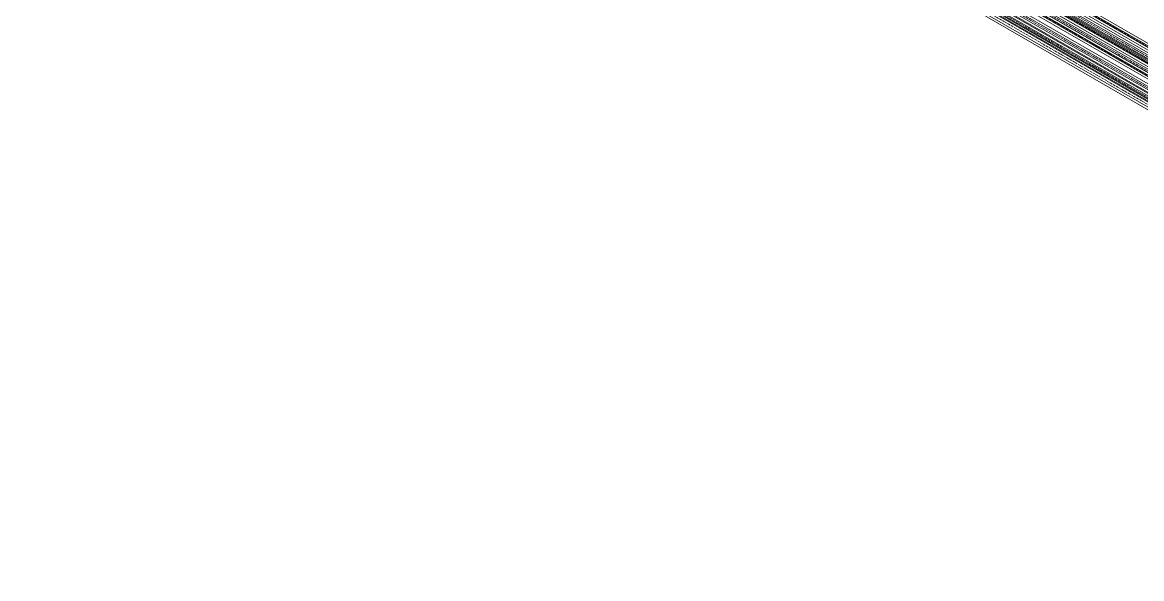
# Model space of a CAD drawing. Header units: millimetres. Extents: x -88595 to 880822, y -1054509 to -148035.
# Drawn here: x 414470 to 419160, y -315507 to -313175 of the extents above; entities that cross this region are included whole.
import ezdxf

# ---------------------------------------------------------------- set-up
doc = ezdxf.new("R2010")
doc.units = ezdxf.units.MM
doc.linetypes.add('$12$ADSK_Осевая', pattern=[14, 10, -2, 0, -2])
doc.layers.add('Изоляция', color=7, linetype='Continuous', lineweight=18)
doc.layers.add('Трубопровод', color=7, linetype='Continuous', lineweight=18)

msp = doc.modelspace()

# ---------------------------------------------------------------- linework, layer by layer
at = {"layer": 'Изоляция', "color": 190, "true_color": 0x8000ff}
for p, q in [((422834.3, -315368.6), (413512.6, -309986.7)), ((413500.4, -310007.8), (422822.2, -315389.7)), ((422869.1, -315458.2), (414301, -310511.3)), ((414288.8, -310532.4), (422856.9, -315479.2)), ((422583.1, -315345.8), (415103.8, -311027.6)), ((415091.6, -311048.7), (422570.9, -315366.9)), ((415867.5, -311588), (422552.8, -315447.8)), ((422566.6, -315423.9), (415881.2, -311564.1))]:
    msp.add_line(p, q, dxfattribs=at)
at = {"layer": 'Изоляция', "color": 134, "true_color": 0x00a6a6}
for p, q in [((413472.9, -310038.5), (422582.8, -315298.1)), ((422598.2, -315271.5), (413488.3, -310011.9)), ((414267.7, -310556.2), (422768.1, -315463.9)), ((422783.5, -315437.3), (414283, -310529.6)), ((422562.1, -315381.3), (415072.2, -311057)), ((415056.9, -311083.6), (422546.8, -315407.9)), ((422592.2, -315464.3), (415826.6, -311558.2)), ((415826.6, -311600.9), (422592.2, -315507.1))]:
    msp.add_line(p, q, dxfattribs=at)
at = {"layer": 'Трубопровод', "color": 190, "true_color": 0x8000ff}
for p, q in [((413504.9, -310000), (422826.7, -315381.9)), ((422829.8, -315376.4), (413508.1, -309994.5)), ((422864.6, -315465.9), (414296.5, -310519.1)), ((414293.3, -310524.6), (422861.4, -315471.4)), ((422578.6, -315353.6), (415099.3, -311035.4)), ((415096.1, -311040.9), (422575.4, -315359.1)), ((415872, -311580.2), (422557.3, -315440)), ((422562.1, -315431.7), (415876.7, -311571.9))]:
    msp.add_line(p, q, dxfattribs=at)
at = {"layer": 'Трубопровод', "color": 190, "linetype": '$12$ADSK_Осевая', "true_color": 0x8000ff}
for p, q in [((413506.5, -309997.3), (422828.3, -315379.2)), ((413506.5, -309997.3), (422828.3, -315379.2)), ((414294.9, -310521.9), (422863, -315468.7)), ((414294.9, -310521.9), (422863, -315468.7)), ((422577, -315356.4), (415097.7, -311038.2)), ((422577, -315356.4), (415097.7, -311038.2)), ((415874.3, -311576.1), (422559.7, -315435.8)), ((415874.3, -311576.1), (422559.7, -315435.8))]:
    msp.add_line(p, q, dxfattribs=at)
at = {"layer": 'Трубопровод', "color": 134, "true_color": 0x00a6a6}
for p, q in [((413477.4, -310030.7), (422587.3, -315290.3)), ((422593.7, -315279.3), (413483.8, -310019.7)), ((414272.2, -310548.4), (422772.6, -315456.1)), ((422779, -315445.1), (414278.5, -310537.4)), ((415061.4, -311075.8), (422551.3, -315400.1)), ((422557.6, -315389.1), (415067.7, -311064.8)), ((415836.7, -311596.4), (422572.6, -315485.3)), ((422582.1, -315468.8), (415846.2, -311579.9))]:
    msp.add_line(p, q, dxfattribs=at)
at = {"layer": 'Трубопровод', "color": 134, "linetype": '$12$ADSK_Осевая', "true_color": 0x00a6a6}
for p, q in [((422590.5, -315284.8), (413480.6, -310025.2)), ((422590.5, -315284.8), (413480.6, -310025.2)), ((414275.4, -310542.9), (422775.8, -315450.6)), ((414275.4, -310542.9), (422775.8, -315450.6)), ((422554.4, -315394.6), (415064.5, -311070.3)), ((422554.4, -315394.6), (415064.5, -311070.3)), ((415841.5, -311588.1), (422577.3, -315477.1)), ((415841.5, -311588.1), (422577.3, -315477.1))]:
    msp.add_line(p, q, dxfattribs=at)

doc.saveas('drawing.dxf')
